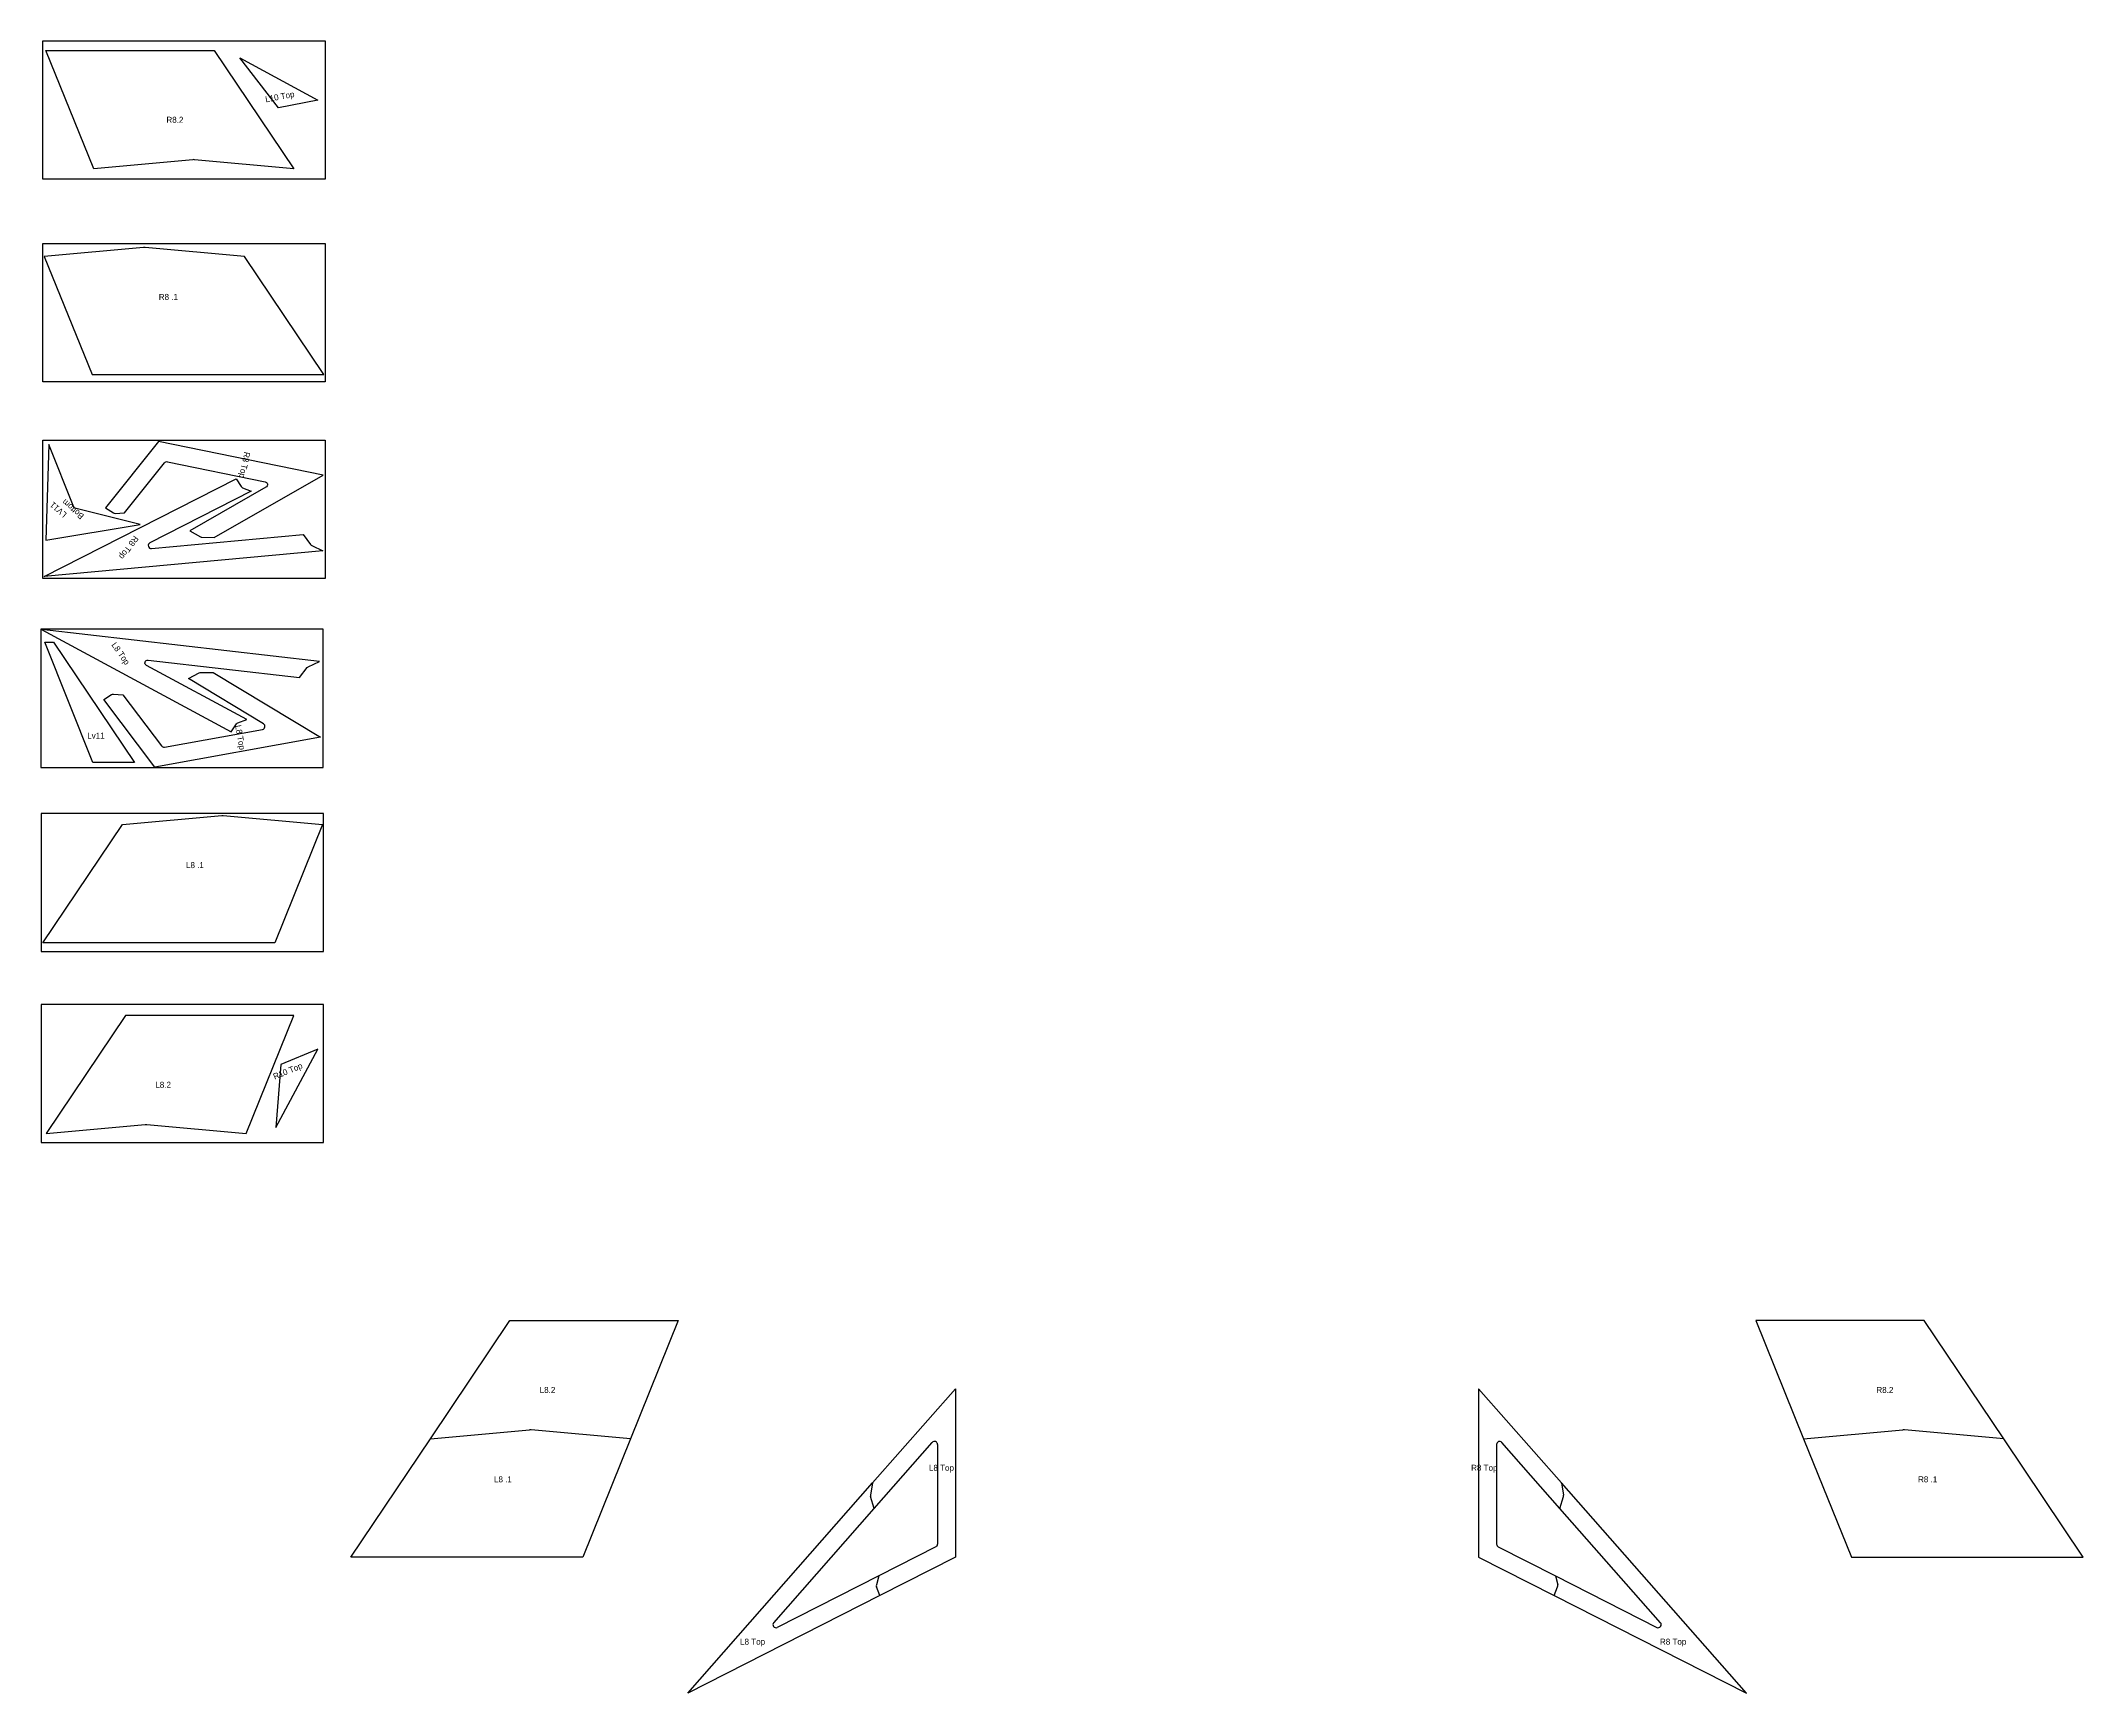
# Model space of a CAD drawing. Extents: x 45 to 725, y 75 to 625.
import ezdxf

# ---------------------------------------------------------------- set-up
doc = ezdxf.new("R2010")
doc.units = 0
doc.layers.get('0').update_dxf_attribs({"linetype": 'CONTINUOUS'})
doc.layers.add('ANNOTATION', color=7, linetype='CONTINUOUS')
doc.layers.add('LAYOUT', color=10, linetype='CONTINUOUS')

# ---------------------------------------------------------------- blocks, each defined once
blk = doc.blocks.new('*U32')
at = {"layer": 'ANNOTATION'}
blk.add_text('R8 Top', height=2, dxfattribs=at).set_placement((583.85, 91.17))
blk = doc.blocks.new('*U33')
at = {"layer": 'ANNOTATION'}
blk.add_text('R8 Top', height=2, dxfattribs=at).set_placement((520.98, 149.05))
blk = doc.blocks.new('*U34')
at = {"layer": 'ANNOTATION'}
blk.add_text('R8 .1', height=2, dxfattribs=at).set_placement((669.76, 145.21))
blk = doc.blocks.new('*U35')
at = {"layer": 'ANNOTATION'}
blk.add_text('R8.2', height=2, dxfattribs=at).set_placement((655.89, 174.96))
blk = doc.blocks.new('*U36')
at = {"layer": 'ANNOTATION'}
blk.add_text('R8 .1', height=2, dxfattribs=at).set_placement((84.15, 538.78))
blk = doc.blocks.new('*U37')
at = {"layer": 'ANNOTATION'}
blk.add_text('R8.2', height=2, dxfattribs=at).set_placement((86.7, 597.73))
blk = doc.blocks.new('*U38')
at = {"layer": 'ANNOTATION'}
blk.add_text('R8 Top', height=2, rotation=233.90727, dxfattribs=at).set_placement((75.95, 460.46))
blk = doc.blocks.new('*U39')
at = {"layer": 'ANNOTATION'}
blk.add_text('R8 Top', height=2, rotation=258.4087, dxfattribs=at).set_placement((112.64, 488.34))
blk = doc.blocks.new('*U40')
at = {"layer": 'ANNOTATION'}
blk.add_text('L8 Top', height=2, rotation=360, dxfattribs=at).set_placement((277.65, 91.17))
blk = doc.blocks.new('*U41')
at = {"layer": 'ANNOTATION'}
blk.add_text('L8 Top', height=2, rotation=360, dxfattribs=at).set_placement((340.52, 149.05))
blk = doc.blocks.new('*U42')
at = {"layer": 'ANNOTATION'}
blk.add_text('L8 .1', height=2, rotation=360, dxfattribs=at).set_placement((195.74, 145.21))
blk = doc.blocks.new('*U43')
at = {"layer": 'ANNOTATION'}
blk.add_text('L8.2', height=2, rotation=360, dxfattribs=at).set_placement((210.95, 174.96))
blk = doc.blocks.new('*U44')
at = {"layer": 'ANNOTATION'}
blk.add_text('L8 .1', height=2, rotation=360, dxfattribs=at).set_placement((93.22, 349.66))
blk = doc.blocks.new('*U45')
at = {"layer": 'ANNOTATION'}
blk.add_text('L8.2', height=2, rotation=360, dxfattribs=at).set_placement((83, 276.53))
blk = doc.blocks.new('*U46')
at = {"layer": 'ANNOTATION'}
blk.add_text('L8 Top', height=2, rotation=304.80344, dxfattribs=at).set_placement((68.28, 423.94))
blk = doc.blocks.new('*U47')
at = {"layer": 'ANNOTATION'}
blk.add_text('L8 Top', height=2, rotation=280.23183, dxfattribs=at).set_placement((109.56, 397.09))
blk = doc.blocks.new('*U50')
at = {"layer": 'ANNOTATION'}
blk.add_text('R10 Top', height=2, rotation=22.51327, dxfattribs=at).set_placement((122.74, 279.23))
blk = doc.blocks.new('*U51')
at = {"layer": 'ANNOTATION'}
blk.add_text('L10 Top', height=2, rotation=10.86882, dxfattribs=at).set_placement((119.81, 604.52))
blk = doc.blocks.new('*U53')
at = {"layer": 'ANNOTATION'}
blk.add_text('Lv11', height=2, dxfattribs=at).set_placement((60.34, 392.76))
blk = doc.blocks.new('*U56')
at = {"layer": 'ANNOTATION'}
for s, p in [('LV11', (53.72, 467.64)), ('Bottom', (59.43, 467.08))]:
    blk.add_text(s, height=2, rotation=138.83954, dxfattribs=at).set_placement(p)

msp = doc.modelspace()

# ---------------------------------------------------------------- linework, layer by layer
at = {"color": 7, "linetype": 'CONTINUOUS'}
for p, q in [((174.57, 159.7), (201.02, 199.06)), ((201.02, 199.06), (257.07, 199.06)), ((257.07, 199.06), (241.17, 159.7)), ((615.76, 199.06), (631.67, 159.7)), ((671.82, 199.06), (615.76, 199.06)), ((698.26, 159.7), (671.82, 199.06)), ((321.77, 144.99), (349.37, 176.37)), ((349.37, 176.37), (349.37, 120.34)), ((523.46, 176.37), (523.46, 120.34)), ((551.07, 144.99), (523.46, 176.37)), ((148.13, 120.34), (174.57, 159.7)), ((241.17, 159.7), (225.27, 120.34)), ((322.32, 136.53), (341.62, 158.48)), ((343.37, 157.81), (343.37, 124.64)), ((529.46, 157.81), (529.46, 124.64)), ((550.52, 136.53), (531.22, 158.48)), ((631.67, 159.7), (647.57, 120.34)), ((724.71, 120.34), (698.26, 159.7)), ((260.23, 75.04), (321.77, 144.99)), ((612.61, 75.04), (551.07, 144.99)), ((288.83, 98.47), (322.32, 136.53)), ((584.01, 98.47), (550.52, 136.53)), ((342.83, 123.75), (323.78, 114.07)), ((530.01, 123.75), (549.06, 114.07)), ((225.27, 120.34), (148.13, 120.34)), ((349.37, 120.34), (324.2, 107.55)), ((523.46, 120.34), (548.64, 107.55)), ((647.57, 120.34), (724.71, 120.34)), ((323.78, 114.07), (290.04, 96.92)), ((549.06, 114.07), (582.8, 96.92)), ((324.2, 107.55), (260.23, 75.04)), ((548.64, 107.55), (612.61, 75.04))]:
    msp.add_line(p, q, dxfattribs=at)
for p, q in [((174.57, 159.7), (207.6, 162.69)), ((241.17, 159.7), (208.14, 162.69)), ((631.67, 159.7), (664.7, 162.69)), ((698.26, 159.7), (665.24, 162.69)), ((321.77, 144.99), (321.06, 140.94)), ((551.07, 144.99), (551.78, 140.94)), ((322.32, 136.53), (321.09, 140.47)), ((550.52, 136.53), (551.75, 140.47)), ((323.78, 114.07), (323.02, 111.05)), ((324.2, 107.55), (323.06, 110.44)), ((548.64, 107.55), (549.78, 110.44)), ((549.06, 114.07), (549.82, 111.05))]:
    msp.add_line(p, q)
for points in [[(46.58, 621.83), (102.63, 621.83), (129.08, 582.47), (96.05, 585.46, 0.045138), (95.51, 585.46), (62.48, 582.47)], [(112.65, 553.27), (79.62, 556.26, 0.045138), (79.08, 556.26), (46.05, 553.27), (61.95, 513.91), (139.09, 513.91)], [(84.02, 491.67), (66.43, 469.59), (69.03, 467.89, 0.156933), (69.62, 467.73), (72.72, 467.86), (86.03, 484.58, -0.282307), (87.02, 484.93), (119.52, 478.27, -0.691533), (119.81, 476.42), (94.44, 461.92), (98.05, 459.93, 0.119655), (98.5, 459.8), (102.62, 459.68), (138.9, 480.42)], [(82.88, 383.27), (65.82, 405.77), (68.46, 407.41, -0.156933), (69.05, 407.56), (72.15, 407.35), (85.06, 390.32, 0.282307), (86.04, 389.94), (118.69, 395.84, 0.691533), (119.02, 397.68), (94, 412.77), (97.65, 414.68, -0.119655), (98.11, 414.79), (102.23, 414.82), (138.01, 393.23)], [(72.06, 364.16), (105.09, 367.14, -0.045138), (105.63, 367.14), (138.66, 364.16), (122.75, 324.8), (45.61, 324.8)], [(129.13, 300.64), (73.07, 300.64), (46.63, 261.28), (79.65, 264.26, -0.045138), (80.19, 264.26), (113.22, 261.28)]]:
    msp.add_lwpolyline(points, format="xyb", close=True)
for points in [[(111.16, 619.32), (137.07, 605.23), (124.03, 602.72)], [(46.2, 424.81), (48.52, 424.81), (49.12, 424.81), (76.1, 384.81), (75.5, 384.81), (62.2, 384.81)], [(123.16, 263.34), (137.05, 289.36), (124.78, 284.28)]]:
    msp.add_lwpolyline(points, close=True, dxfattribs=at)
msp.add_lwpolyline([(77.96, 463.99), (56.19, 469.51, -0.118092), (56.04, 469.59), (55.99, 469.63, -0.118092), (55.89, 469.78), (47.51, 490.62), (46.53, 458.77)], format="xyb", close=True, dxfattribs=at)
for points in [[(81.21, 457.92, 0.826394), (81.75, 456.03), (132.24, 460.67), (134.69, 457.36, 0.119655), (135.05, 457.06), (138.75, 455.24), (45.96, 446.72), (109.93, 479.27), (111.59, 476.64, 0.156933), (112.06, 476.25), (114.94, 475.09), (81.21, 457.92)], [(80.07, 417.05, -0.826394), (80.65, 418.92), (131.02, 413.15), (133.55, 416.4, -0.119655), (133.92, 416.7), (137.65, 418.43), (45.08, 429.03), (108.3, 395.06), (110.02, 397.65, -0.156933), (110.5, 398.03), (113.41, 399.13), (80.07, 417.05)]]:
    msp.add_lwpolyline(points, format="xyb")
for centre, radius, start, end in [((207.87, 159.7), 3, 84.83102, 95.16898), ((664.97, 159.7), 3, 84.83102, 95.16898), ((322.04, 140.76), 1, 170.06983, 197.36298), ((550.79, 140.76), 1, 342.63702, 9.93017), ((323.99, 110.81), 1, 165.87869, 201.55412), ((548.85, 110.81), 1, 338.44588, 14.12131)]:
    msp.add_arc(centre, radius, start, end)
for centre, start, end in [((342.37, 157.81), 0, 138.66049), ((530.46, 157.81), 41.33951, 180), ((342.37, 124.64), 296.94101, 0), ((530.46, 124.64), 180, 243.05899), ((289.58, 97.81), 138.66049, 296.94101), ((583.26, 97.81), 243.05899, 41.33951)]:
    msp.add_arc(centre, 1, start, end, dxfattribs=at)
at = {"layer": 'LAYOUT'}
for points in [[(139.57, 625.02), (139.57, 579.02), (45.57, 579.02), (45.57, 625.02)], [(139.57, 557.52), (139.57, 511.52), (45.57, 511.52), (45.57, 557.52)], [(139.57, 492.09), (139.57, 446.09), (45.57, 446.09), (45.57, 492.09)], [(44.9, 429.16), (44.9, 383.16), (138.9, 383.16), (138.9, 429.16)], [(45.01, 367.88), (45.01, 321.88), (139.01, 321.88), (139.01, 367.88)], [(45.01, 304.28), (45.01, 258.28), (139.01, 258.28), (139.01, 304.28)]]:
    msp.add_lwpolyline(points, close=True, dxfattribs=at)

# ---------------------------------------------------------------- block references
for name in ['*U51', '*U37', '*U36', '*U39', '*U56', '*U38', '*U46', '*U53', '*U47', '*U44', '*U50', '*U45', '*U43', '*U35', '*U41', '*U33', '*U42', '*U34', '*U40', '*U32']:
    msp.add_blockref(name, (0, 0))

doc.saveas('drawing.dxf')
